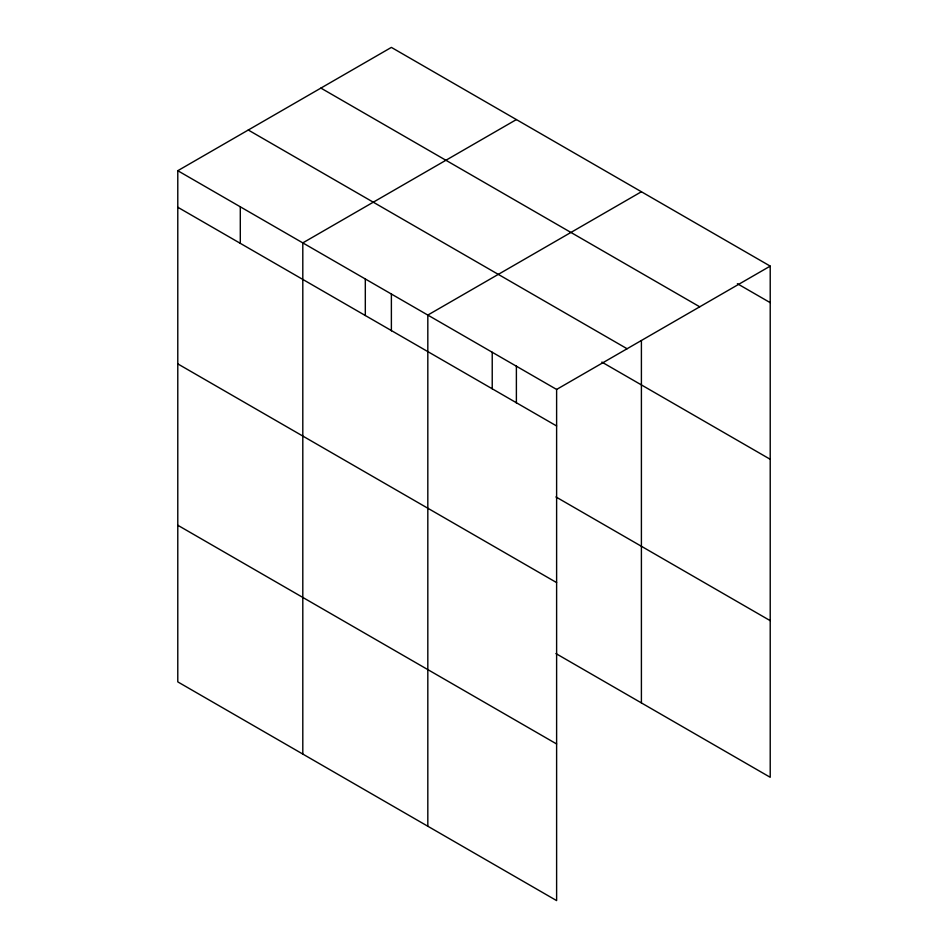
<?xml version="1.0" encoding="UTF-8"?>
<svg xmlns="http://www.w3.org/2000/svg" width="948" height="948" viewBox="0 0 948 948"><rect width="100%" height="100%" fill="white"/><g stroke="black" fill="none" stroke-linecap="round" stroke-linejoin="round"><path stroke-width="1.42" d="M556.618 582.593L556.618 389.438L177.786 170.711L177.786 681.885L556.618 900.6L556.618 582.593L177.786 363.878M177.786 170.711L391.382 47.4L770.214 266.115L770.214 777.289L555.943 653.575M516.387 119.578L302.803 242.889L302.803 754.063M641.405 191.757L427.821 315.068L427.821 826.241M556.618 389.438L770.214 266.115M737.378 283.701L770.214 302.649M320.898 88.093L699.731 306.808M248.269 130.018L627.102 348.746M601.861 362.089L770.214 459.282M177.786 207.245L556.618 425.972M555.943 496.942L770.214 620.656M177.786 525.251L556.618 743.967M641.405 340.593L641.405 702.918M516.387 366.035L516.387 403.054M492.225 352.253L492.225 388.787M391.382 293.856L391.382 330.876M365.312 278.985L365.312 315.518M240.294 206.806L240.294 243.34"/></g></svg>
